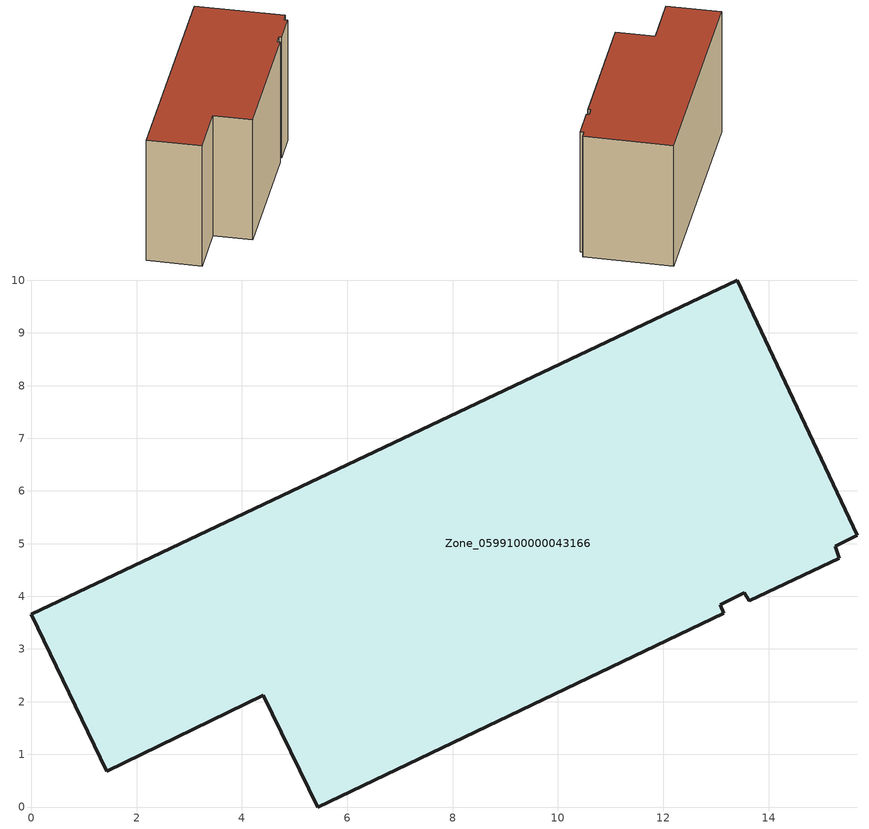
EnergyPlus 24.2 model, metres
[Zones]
Zone_0599100000043166
 floor ground (C_G): 15.34,4.73 13.64,3.91 13.53,4.07 13.09,3.84 13.15,3.68 5.44,0 4.41,2.12 1.43,0.68 0,3.66 13.4,10.01 15.69,5.16 15.27,4.95 z0
 wall outside (C_F): 0,3.66 1.43,0.68 4.41,2.12 5.44,0 13.15,3.68 13.09,3.84 13.53,4.07 13.64,3.91 15.34,4.73 15.27,4.95 15.69,5.16 13.4,10.01 0,3.66 z0:8.18
 roof outside (C_R): 13.64,3.91 15.34,4.73 15.27,4.95 15.69,5.16 13.4,10.01 0,3.66 1.43,0.68 4.41,2.12 5.44,0 13.15,3.68 13.09,3.84 13.53,4.07 z8.18
[BUILDING]
Pand.0599100000043166: North Axis=0; Terrain=City; Loads Convergence Tolerance Value=0.04; Temperature Convergence Tolerance Value=0.4; Solar Distribution=FullExterior; Maximum Number of Warmup Days=25; Minimum Number of Warmup Days=1
[Site:Location]
Rotterdam.The.Hague.AP_ZH_NLD Design_Conditions: Latitude=51.96; Longitude=4.45; Time Zone=1; Elevation=-4.5
[SITE:GROUNDTEMPERATURE:BUILDINGSURFACE]
18, 18, 18, 18, 18, 18, 18, 18, 18, 18, 18, 18
[MATERIAL] Thermal Absorptance=0.9; Solar Absorptance=0.7; Visible Absorptance=0.7
Name | Roughness | Thickness | Conductivity | Density | Specific Heat
G.TC.1975-1991 | MediumSmooth | 0.15 | 0.288461 | 540 | 1210
F.TC.1975-1991 | Rough | 0.3 | 0.230769 | 1920 | 840
R.TC.1975-1991 | MediumRough | 0.2 | 0.153846 | 1500 | 1000
[CONSTRUCTION]
C_G: G.TC.1975-1991
C_F: F.TC.1975-1991
C_R: R.TC.1975-1991
[ZONE]
Zone_0599100000043166: Type=1; Multiplier=1; Ceiling Height=Autocalculate; Volume=Autocalculate; Floor Area=autocalculate; Part of Total Floor Area=Yes
[ZONEINFILTRATION:DESIGNFLOWRATE]
Infil_Zone_0599100000043166: Zone or ZoneList or Space or SpaceList=Zone_0599100000043166; Schedule=AlwaysOn; Design Flow Rate Calculation Method=Flow/Area; Flow Rate per Floor Area=0.003; Constant Term Coefficient=1; Temperature Term Coefficient=0; Velocity Term Coefficient=0; Velocity Squared Term Coefficient=0
[HVACTEMPLATE:ZONE:IDEALLOADSAIRSYSTEM]
Zone_0599100000043166: Maximum Heating Supply Air Temperature=50; Minimum Cooling Supply Air Temperature=13; Maximum Heating Supply Air Humidity Ratio=0.0156; Minimum Cooling Supply Air Humidity Ratio=0.0077; Heating Limit=NoLimit; Cooling Limit=NoLimit; Dehumidification Control Type=ConstantSensibleHeatRatio; Cooling Sensible Heat Ratio=0.7; Dehumidification Setpoint=60; Humidification Control Type=None; Humidification Setpoint=30; Outdoor Air Method=None; Outdoor Air Flow Rate per Person=0.00944; Outdoor Air Flow Rate per Zone Floor Area=0; Outdoor Air Flow Rate per Zone=0; Demand Controlled Ventilation Type=None; Outdoor Air Economizer Type=NoEconomizer; Heat Recovery Type=None; Sensible Heat Recovery Effectiveness=0.7; Latent Heat Recovery Effectiveness=0.65
[ZONECONTROL:THERMOSTAT]
ThermostatControl_Zone_0599100000043166: Zone or ZoneList=Zone_0599100000043166; Control Type Schedule=DualSetpointControlType; Control 1=Thermostat_Zone_0599100000043166; Temperature Difference Between Cutout And Setpoint=0
[THERMOSTATSETPOINT:DUALSETPOINT]
Thermostat_Zone_0599100000043166: Heating Setpoint Temperature Schedule=HeatingSetpoint_Zone_0599100000043166; Cooling Setpoint Temperature Schedule=CoolingSetpoint_Zone_0599100000043166
[SCHEDULE:COMPACT]
HeatingSetpoint_Zone_0599100000043166: Through: 12/31, For: AllDays, Until: 24:00, 21
CoolingSetpoint_Zone_0599100000043166: Through: 12/31, For: AllDays, Until: 24:00, 24
DualSetpointControlType: Through: 12/31, For: AllDays, Until: 24:00, 4
AlwaysOn: Through: 12/31, For: AllDays, Until: 24:00, 1
